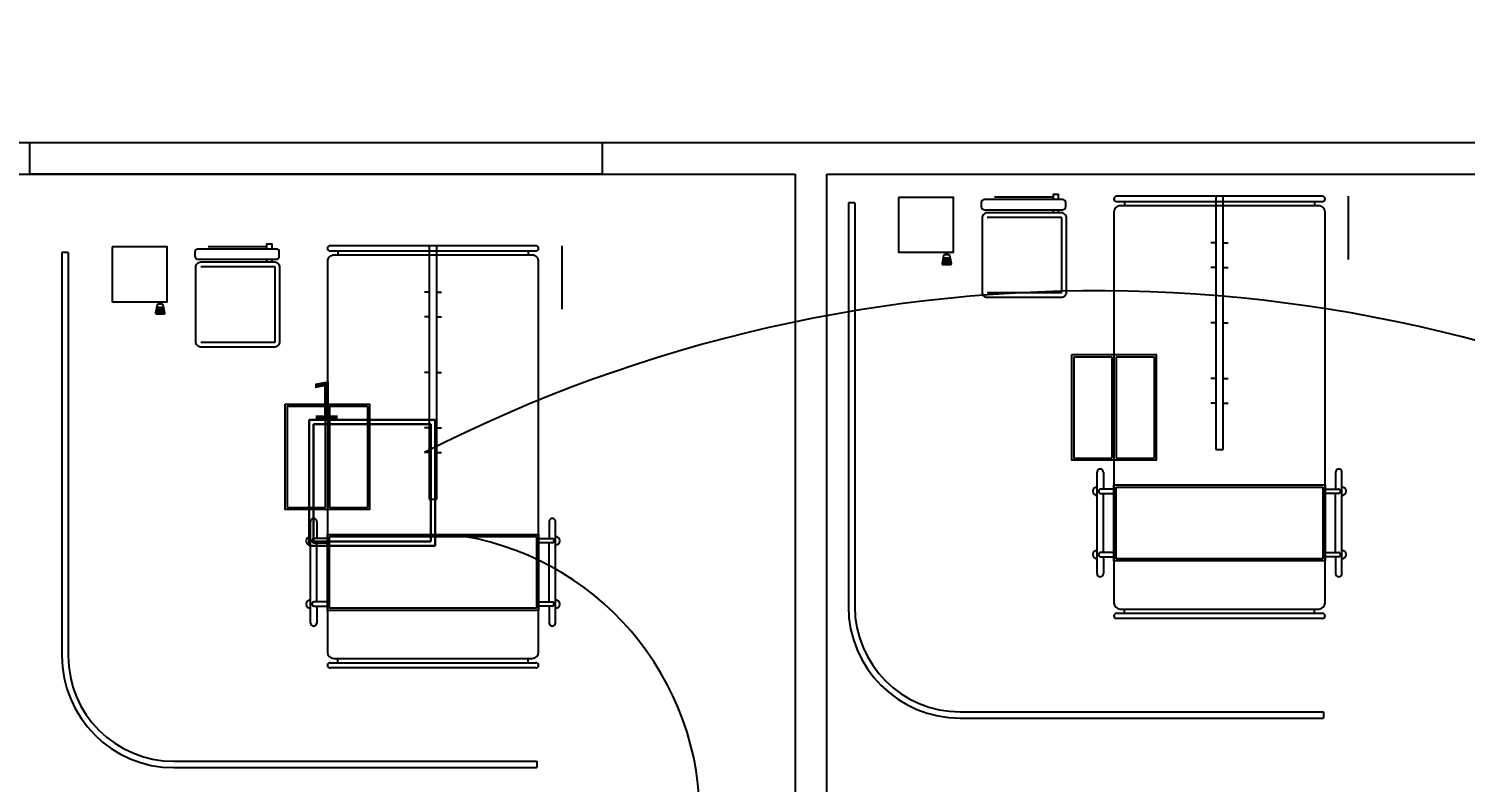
# Model space of a CAD drawing. Header units: metres. Extents: x -39 to 21688, y -24 to 9022.
# Drawn here: x 16.22 to 23.02, y 53.42 to 56.99 of the extents above; entities that cross this region are included whole.
import ezdxf

# ---------------------------------------------------------------- set-up
doc = ezdxf.new("R2010")
doc.units = ezdxf.units.M
doc.header["$MEASUREMENT"] = 0
for name, color, linetype in [('AR-MOBILIRIO', 1, 'Continuous'), ('AR-MUROS', 6, 'Continuous'), ('AR-PUERTAS', 2, 'Continuous'), ('AR-VENTANAS', 2, 'Continuous')]:
    doc.layers.add(name, color=color, linetype=linetype)
doc.layers.add('DLX_TERR_LUM', color=7, linetype='Continuous', true_color=0xffd400)
doc.layers.add('DLX_TERR_LUMKEY_IDX', color=7, linetype='Continuous', true_color=0x969696)
doc.styles.add('TableTextStyle', font='')
doc.styles.get('TableTextStyle').set_extended_font_data('VERDANA.TTF')

# ---------------------------------------------------------------- blocks, each defined once
blk = doc.blocks.new('AR-CAMILLA 2')
at = {"layer": 'AR-MOBILIRIO'}
for p, q in [((-0.1098, 0.3187, 0), (-0.4098, 0.3187, 0)), ((1.3773, 0.2874, 0), (0.8973, 0.2874, 0)), ((1.5152, 0.2074, 0), (-0.3348, 0.2074, 0)), ((0.8973, 0.2574, 0), (0.9773, 0.2574, 0)), ((0.9573, -0.7926, 0), (0.9573, 0.2074, 0)), ((0.9573, 0.2074, 0), (1.3173, 0.2074, 0)), ((0.9773, 0.2074, 0), (0.9773, 0.2704, 0)), ((0.9973, 0.2704, 0), (0.9973, 0.2074, 0)), ((1.2773, 0.2574, 0), (0.9973, 0.2574, 0)), ((1.2773, 0.2074, 0), (1.2773, 0.2704, 0)), ((1.2973, 0.2704, 0), (1.2973, 0.2074, 0)), ((1.2973, 0.2574, 0), (1.3773, 0.2574, 0)), ((1.3173, 0.2074, 0), (1.3173, -0.7926, 0)), ((-0.4098, 0.1949, 0), (-0.4098, -0.7801, 0)), ((-0.3848, -0.7801, 0), (-0.3848, 0.1949, 0)), ((-0.3848, 0.1574, 0), (-0.3648, 0.1574, 0)), ((-0.3648, 0.1774, 0), (-0.3648, -0.7626, 0)), ((0.9673, -0.7826, 0), (0.9673, 0.1974, 0)), ((0.9673, 0.1974, 0), (1.3073, 0.1974, 0)), ((1.3073, 0.1974, 0), (1.3073, -0.7826, 0)), ((1.5452, -0.7626, 0), (1.5452, 0.1774, 0)), ((1.5652, 0.1574, 0), (1.5452, 0.1574, 0)), ((1.5652, -0.7801, 0), (1.5652, 0.1949, 0)), ((1.5902, 0.1949, 0), (1.5902, -0.7801, 0)), ((2.032, -1.5202, 0), (2.032, 0.1998, 0)), ((2.032, 0.1998, 0), (2.062, 0.1998, 0)), ((2.062, -1.5202, 0), (2.062, 0.1998, 0)), ((-0.1895, -0.2751, 0), (-0.1895, -0.2519, 0)), ((-0.0726, -0.2751, 0), (-0.0726, -0.2519, 0)), ((0.1902, -0.2751, 0), (0.1902, -0.2519, 0)), ((0.453, -0.2751, 0), (0.453, -0.2519, 0)), ((0.57, -0.2751, 0), (0.57, -0.2519, 0)), ((0.7902, -0.2751, 0), (-0.4098, -0.2751, 0)), ((-0.4098, -0.2751, 0), (-0.4098, -0.3101, 0)), ((-0.4098, -0.3101, 0), (0.7902, -0.3101, 0)), ((-0.1895, -0.3101, 0), (-0.1895, -0.3332, 0)), ((-0.0726, -0.3101, 0), (-0.0726, -0.3332, 0)), ((0.1902, -0.3101, 0), (0.1902, -0.3332, 0)), ((0.453, -0.3101, 0), (0.453, -0.3332, 0)), ((0.57, -0.3101, 0), (0.57, -0.3332, 0)), ((0.7902, -0.3101, 0), (0.7902, -0.2751, 0)), ((0.3502, -0.6026, 0), (0.8302, -0.6026, 0)), ((0.3502, -0.7826, 0), (0.3502, -0.6026, 0)), ((0.8302, -0.7826, 0), (0.8302, -0.6026, 0)), ((-0.3848, -0.7426, 0), (-0.3648, -0.7426, 0)), ((1.5652, -0.7426, 0), (1.5452, -0.7426, 0)), ((-0.3348, -0.7926, 0), (1.5152, -0.7926, 0)), ((0.3402, -0.7926, 0), (0.8402, -0.7926, 0)), ((0.3502, -0.7826, 0), (0.8302, -0.7826, 0)), ((0.3502, -0.8026, 0), (0.8302, -0.8026, 0)), ((0.3502, -0.9826, 0), (0.3502, -0.8026, 0)), ((0.8302, -0.9826, 0), (0.8302, -0.8026, 0)), ((1.3173, -0.7926, 0), (0.9573, -0.7926, 0)), ((1.3073, -0.7826, 0), (0.9673, -0.7826, 0)), ((0.9773, -0.7926, 0), (0.9773, -0.8556, 0)), ((0.9973, -0.8556, 0), (0.9973, -0.7926, 0)), ((1.2773, -0.7926, 0), (1.2773, -0.8556, 0)), ((1.2973, -0.8556, 0), (1.2973, -0.7926, 0)), ((0.8973, -0.8426, 0), (0.9773, -0.8426, 0)), ((1.3773, -0.8726, 0), (0.8973, -0.8726, 0)), ((1.2773, -0.8426, 0), (0.9973, -0.8426, 0)), ((1.2973, -0.8426, 0), (1.3773, -0.8426, 0)), ((0.3502, -0.9826, 0), (0.8302, -0.9826, 0)), ((-0.4191, -1.0806, 0), (-0.4191, -1.0545, 0)), ((-0.3942, -1.0545, 0), (-0.4191, -1.0545, 0)), ((-0.4191, -1.0806, 0), (-0.3942, -1.0806, 0)), ((-0.4066, -1.3578, 0), (-0.4066, -1.0806, 0)), ((-0.3313, -1.0545, 0), (-0.3455, -1.0545, 0)), ((-0.3455, -1.0806, 0), (-0.3313, -1.0806, 0)), ((-0.3092, -1.0424, 0), (-0.3092, -1.3924, 0)), ((0.0437, -1.0395, 0), (-0.3063, -1.0395, 0)), ((-0.0939, -1.6046, 0), (-0.0939, -1.5645, 0)), ((-0.0889, -1.6051, 0), (-0.0889, -1.564, 0)), ((-0.1344, -1.582, 0), (-0.1444, -1.582, 0)), ((-0.1444, -1.8124, 0), (-0.1444, -1.584, 0)), ((-0.1344, -1.587, 0), (-0.1444, -1.587, 0)), ((-0.1189, -1.5998, 0), (-0.1189, -1.5693, 0)), ((-0.1139, -1.6008, 0), (-0.1139, -1.5683, 0)), ((-0.1089, -1.6017, 0), (-0.1089, -1.5674, 0)), ((-0.1039, -1.6027, 0), (-0.1039, -1.5664, 0)), ((-0.0989, -1.6036, 0), (-0.0989, -1.5655, 0)), ((-0.378, -2.0202, 0), (1.532, -2.0202, 0)), ((-0.378, -2.0202, 0), (-0.378, -2.0502, 0)), ((-0.378, -2.0502, 0), (1.532, -2.0502, 0))]:
    blk.add_line(p, q, dxfattribs=at)
at = {"layer": 'AR-MOBILIRIO', "elevation": 0}
for points in [[(0.3402, -0.9926), (0.3402, -0.5926), (0.8402, -0.5926), (0.8402, -0.9926)], [(-0.4044, -1.8124), (-0.1444, -1.8124), (-0.1444, -1.5524), (-0.4044, -1.5524)]]:
    blk.add_lwpolyline(points, close=True, dxfattribs=at)
for points in [[(-0.3942, -1.0355), (-0.3942, -1.4057, 0.414214), (-0.3792, -1.4207), (-0.3605, -1.4207, 0.414214), (-0.3455, -1.4057), (-0.3455, -1.0355, 0.414214), (-0.3605, -1.0205), (-0.3792, -1.0205, 0.414214)], [(-0.3313, -1.0424), (-0.3313, -1.3924, 0.414214), (-0.3063, -1.4174), (0.0437, -1.4174, 0.414214), (0.0687, -1.3924), (0.0687, -1.0424, 0.414214), (0.0437, -1.0174), (-0.3063, -1.0174, 0.414214)], [(-0.1306, -1.5715), (-0.0913, -1.564, -0.487928), (-0.0851, -1.5689), (-0.0851, -1.6002, -0.487928), (-0.0913, -1.6051), (-0.1306, -1.5976, -0.344151), (-0.1344, -1.5927), (-0.1344, -1.5764, -0.344151)]]:
    blk.add_lwpolyline(points, format="xyb", close=True, dxfattribs=at)
blk.add_lwpolyline([(0.0466, -1.3924), (0.0466, -1.0424)], dxfattribs=at)
at = {"layer": 'AR-MOBILIRIO'}
for centre, radius, start, end in [((0.8973, 0.2724, 0), 0.015, 89.99999, 269.99999), ((0.9873, 0.2874, 0), 0.02, 359.99999, 179.99999), ((0.9873, 0.2704, 0), 0.01, 359.99999, 179.99999), ((1.2873, 0.2874, 0), 0.02, 359.99999, 179.99999), ((1.2873, 0.2704, 0), 0.01, 359.99999, 179.99999), ((1.3773, 0.2724, 0), 0.015, 269.99999, 89.99999), ((-0.3973, 0.1949, 0), 0.0125, 359.99999, 179.99999), ((-0.3348, 0.1774, 0), 0.03, 89.99999, 179.99999), ((1.5152, 0.1774, 0), 0.03, 359.99999, 89.99999), ((1.5777, 0.1949, 0), 0.0125, 359.99999, 179.99999), ((-0.3973, -0.7801, 0), 0.0125, 179.99999, 359.99999), ((-0.3348, -0.7626, 0), 0.03, 179.99999, 269.99999), ((1.5152, -0.7626, 0), 0.03, 269.99999, 359.99999), ((1.5777, -0.7801, 0), 0.0125, 179.99999, 359.99999), ((0.8973, -0.8576, 0), 0.015, 89.99999, 269.99999), ((0.9873, -0.8726, 0), 0.02, 179.99999, 359.99999), ((0.9873, -0.8556, 0), 0.01, 179.99999, 359.99999), ((1.2873, -0.8726, 0), 0.02, 179.99999, 359.99999), ((1.2873, -0.8556, 0), 0.01, 179.99999, 359.99999), ((1.3773, -0.8576, 0), 0.015, 269.99999, 89.99999), ((-0.3063, -1.0424, 0), 0.0029, 89.99999, 179.99999), ((0.0437, -1.0424, 0), 0.0029, 359.99999, 89.99999), ((1.532, -1.5202, 0), 0.5, 269.99999, 359.99999), ((1.532, -1.5202, 0), 0.53, 269.99999, 359.99999)]:
    blk.add_arc(centre, radius, start, end, dxfattribs=at)

msp = doc.modelspace()

# ---------------------------------------------------------------- linework, layer by layer
at = {"layer": 'AR-MUROS'}
msp.add_line((0, 56.44698), (93.9396, 56.44698), dxfattribs=at)
for points in [[(15.85, 56.29698), (19.85, 56.29698)], [(15.85, 56.29698), (19.85, 56.29698)], [(19.85, 56.29698), (19.85, 50.44698), (15.85, 50.44698), (15.85, 51.72966)], [(20, 56.29698), (50.14777, 56.29698)], [(34.07388, 50.44698), (20, 50.44698), (20, 56.29698)]]:
    msp.add_lwpolyline(points, dxfattribs=at)
at = {"layer": 'AR-PUERTAS'}
msp.add_circle((22.62406, 27.62249), 40.08066, dxfattribs=at)
at = {"layer": 'AR-VENTANAS'}
msp.add_lwpolyline([(16.22517, 56.44698), (18.93604, 56.44698), (18.93604, 56.29698), (16.22517, 56.29698)], close=True, dxfattribs=at)
for centre, radius, start, end in [((21.27559, 48.7541), 6.9898, 60.448972, 117.074189), ((18.05115, 53.25369), 1.34734, 274.007888, 82.87713), ((16.64795, 53.47167), 1.88908, 176.29777, 298.46471)]:
    msp.add_arc(centre, radius, start, end, dxfattribs=at)
at = {"layer": 'DLX_TERR_LUM'}
for points in [[(18.14532, 55.13314, 0), (17.54832, 55.13314, 0)], [(17.54832, 55.13314, 0), (17.54832, 55.13314, 0)], [(17.54832, 55.13314, 0), (18.14532, 55.13314, 0)], [(17.54832, 55.13314, 0), (17.54832, 54.53614, 0)], [(17.54832, 54.53614, 0), (17.54832, 55.13314, 0)], [(17.54832, 55.13314, 0), (17.54832, 55.13314, 0)], [(17.54832, 54.53614, 0), (17.54832, 55.13314, 0)], [(17.54832, 55.13314, 0), (18.14532, 55.13314, 0)], [(17.54832, 55.13314, 0), (17.54832, 54.53614, 0)], [(18.14532, 55.13314, 0), (17.54832, 55.13314, 0)], [(18.12532, 55.11314, 0), (17.56832, 55.11314, 0)], [(17.56832, 55.11314, 0), (17.56832, 54.55615, 0)], [(17.56832, 55.11314, 0), (18.12532, 55.11314, 0)], [(17.56832, 54.55615, 0), (17.56832, 55.11314, 0)], [(18.12532, 54.55615, 0), (18.12532, 55.11314, 0)], [(18.12532, 55.11314, 0), (18.12532, 54.55615, 0)], [(18.14532, 55.13314, 0), (18.14532, 55.13314, 0)], [(18.14532, 54.53614, 0), (18.14532, 55.13314, 0)], [(18.14532, 55.13314, 0), (18.14532, 55.13314, 0)], [(18.14532, 55.13314, 0), (18.14532, 54.53614, 0)], [(18.14532, 55.13314, 0), (18.14532, 54.53614, 0)], [(18.14532, 54.53614, 0), (18.14532, 55.13314, 0)], [(17.54832, 54.53614, 0), (17.54832, 54.53614, 0)], [(17.54832, 54.53614, 0), (18.14532, 54.53614, 0)], [(18.14532, 54.53614, 0), (17.54832, 54.53614, 0)], [(17.54832, 54.53614, 0), (17.54832, 54.53614, 0)], [(18.14532, 54.53614, 0), (17.54832, 54.53614, 0)], [(17.54832, 54.53614, 0), (18.14532, 54.53614, 0)], [(17.56832, 54.55615, 0), (18.12532, 54.55615, 0)], [(18.12532, 54.55615, 0), (17.56832, 54.55615, 0)], [(18.14532, 54.53614, 0), (18.14532, 54.53614, 0)], [(18.14532, 54.53614, 0), (18.14532, 54.53614, 0)]]:
    msp.add_polyline3d(points, dxfattribs=at)

# ---------------------------------------------------------------- block references
at = {"layer": 'AR-MUROS', "rotation": 270}
for p in [(22.15227, 55.78216, 0), (18.42745, 55.54791, 0)]:
    msp.add_blockref('AR-CAMILLA 2', p, dxfattribs=at)

# ---------------------------------------------------------------- texts
at = {"layer": 'DLX_TERR_LUMKEY_IDX', "style": 'TableTextStyle'}
msp.add_text('1', height=0.18, dxfattribs=at).set_placement((17.54832, 55.13315))

doc.saveas('drawing.dxf')
